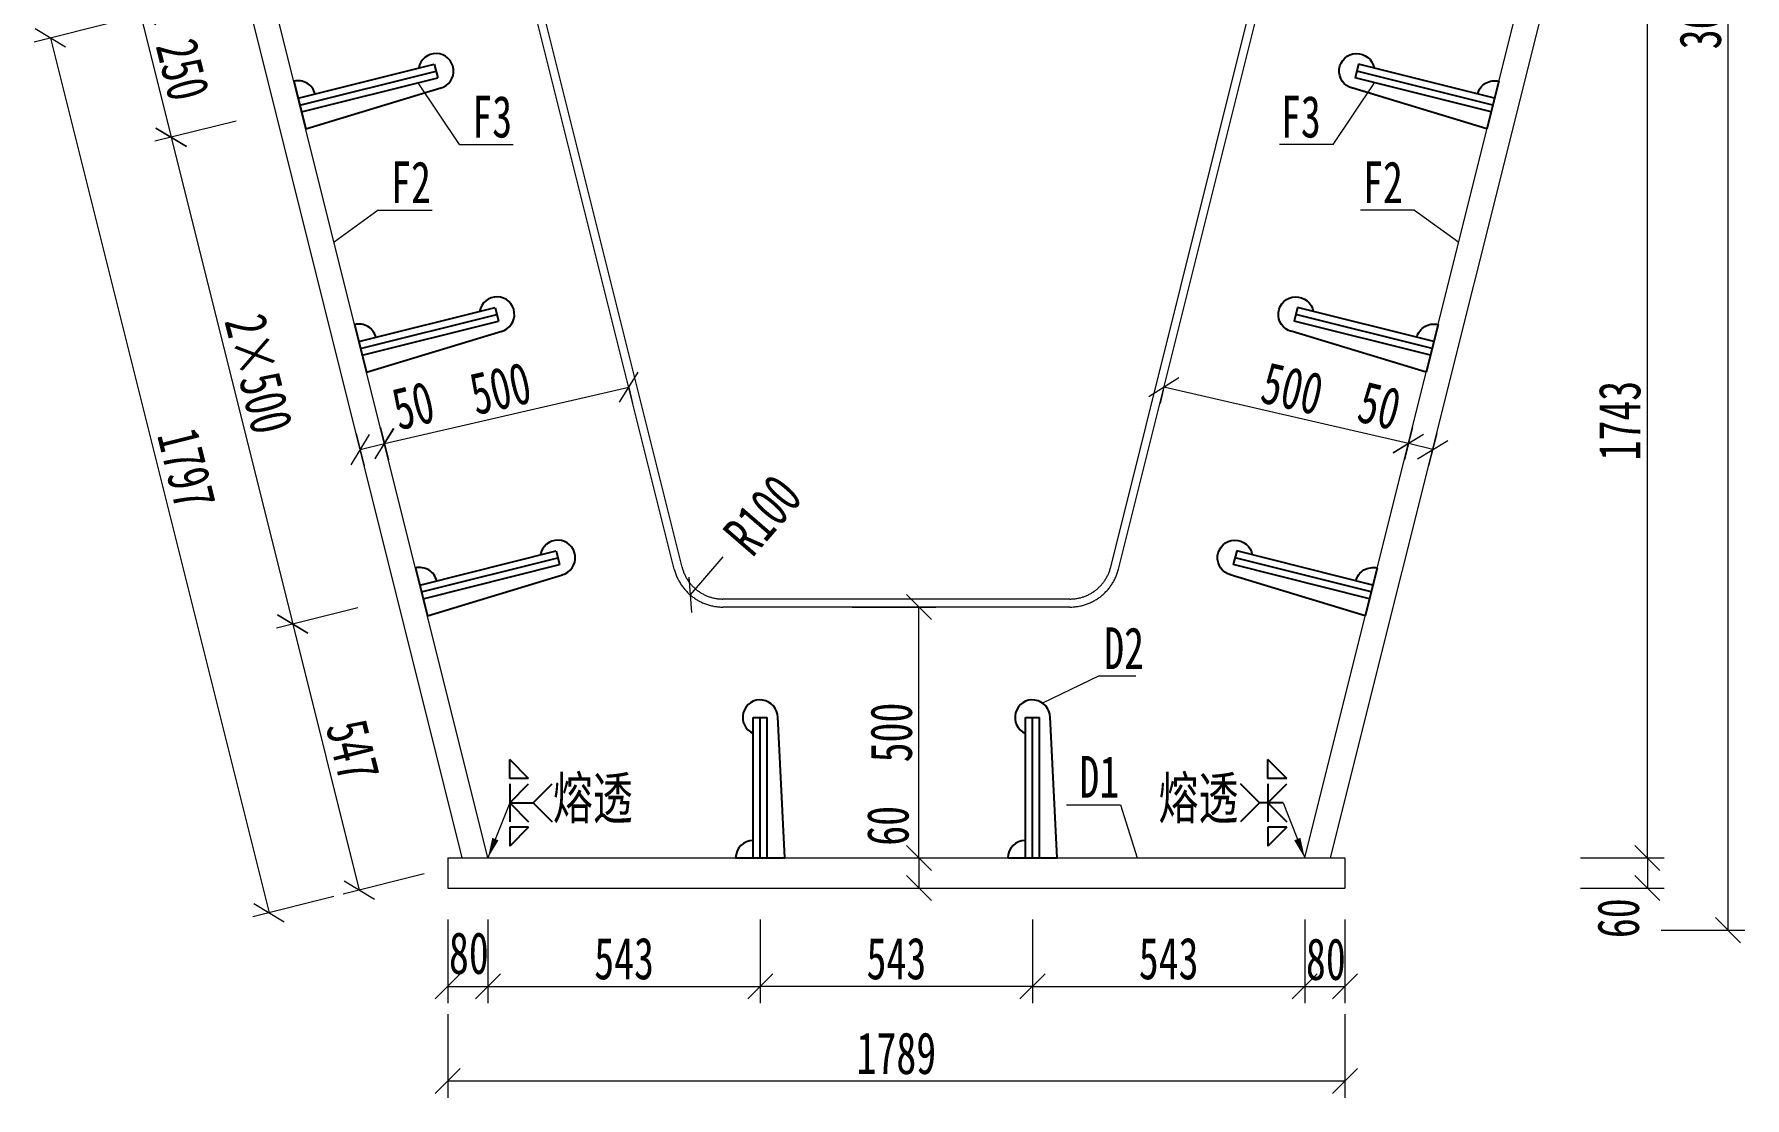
# Model space of a CAD drawing. Header units: millimetres. Extents: x -450182 to -147179, y 306993 to 695793.
# Drawn here: x -171639 to -168229, y 359262 to 361381 of the extents above; entities that cross this region are included whole.
import ezdxf

# ---------------------------------------------------------------- set-up
doc = ezdxf.new("R2010")
doc.units = ezdxf.units.MM
doc.header["$PDMODE"] = 34
doc.linetypes.add('CENTER2', pattern=[28.575, 19.05, -3.175, 3.175, -3.175])
doc.layers.get('Defpoints').update_dxf_attribs({"color": 8})
for name, color, linetype, lineweight in [('标注', 4, 'Continuous', 13), ('横隔板', 6, 'CENTER2', 18), ('细实线', 4, 'Continuous', 15), ('钢板粗线', 1, 'Continuous', 25)]:
    doc.layers.add(name, color=color, linetype=linetype, lineweight=lineweight)
doc.layers.add('焊缝', color=7, linetype='Continuous')
doc.styles.add('111', font='仿宋_GB2312.ttf', dxfattribs={"width": 0.7})
doc.styles.get("Standard").update_dxf_attribs({"font": '仿宋_GB2312.ttf'})
doc.dimstyles.new('200', dxfattribs={"dimscale": 0, "dimtxt": 2.5, "dimasz": 1.5, "dimexe": 1, "dimexo": 1, "dimgap": 0.4, "dimtad": 1, "dimdec": 0, "dimdsep": 46, "dimtxsty": '111', "dimblk": 'OBLIQUE', "dimcen": 0, "dimclrd": 256, "dimclre": 256, "dimclrt": 256, "dimadec": 1, "dimazin": 2, "dimtfac": 1, "dimtdec": 0, "dimtmove": 2, "dimatfit": 3, "dimfxl": 4, "dimfxlon": 1, "dimtolj": 1, "dimlwd": -1, "dimlwe": -1, "dimarcsym": 0})

# ---------------------------------------------------------------- blocks, each defined once
blk = doc.blocks.new('_Oblique')
at = {"color": 0, "linetype": 'ByBlock', "lineweight": -2}
blk.add_line((-0.5, -0.5), (0.5, 0.5), dxfattribs=at)
blk = doc.blocks.new('*D129')
at = {"layer": 'Defpoints', "color": 0, "transparency": 16777216}
for p in [(-170814.7, 359679.6), (-169026.2, 359679.6), (-170814.7, 359294.9)]:
    blk.add_point(p, dxfattribs=at)
at = {"layer": '细实线', "transparency": 16777216}
for p, q in [((-170814.7, 359428.3), (-170814.7, 359261.6)), ((-169026.2, 359428.3), (-169026.2, 359261.6)), ((-169026.2, 359294.9), (-170814.7, 359294.9))]:
    blk.add_line(p, q, dxfattribs=at)
at = {"layer": '细实线', "transparency": 16777216, "xscale": 49.99999999999995, "yscale": 49.99999999999995, "zscale": 49.99999999999995, "rotation": 180}
blk.add_blockref('_Oblique', (-170814.7, 359294.9), dxfattribs=at)
at = {"layer": '细实线', "transparency": 16777216, "xscale": 49.99999999999995, "yscale": 49.99999999999995, "zscale": 49.99999999999995}
blk.add_blockref('_Oblique', (-169026.2, 359294.9), dxfattribs=at)
at = {"layer": '细实线', "transparency": 16777216, "insert": (-169920.4, 359349.9), "char_height": 83.33, "attachment_point": 5, "style": '111'}
blk.add_mtext('\\A1;1789', dxfattribs=at)
blk = doc.blocks.new('*D130')
at = {"layer": 'Defpoints', "color": 0, "transparency": 16777216}
for p in [(-168670.4, 361482.6), (-168423.1, 361482.6), (-169106.2, 359739.6)]:
    blk.add_point(p, dxfattribs=at)
at = {"layer": '细实线', "transparency": 16777216}
for p, q in [((-168556.4, 361482.6), (-168389.7, 361482.6)), ((-168423.1, 359739.6), (-168423.1, 361482.6)), ((-168556.4, 359739.6), (-168389.7, 359739.6))]:
    blk.add_line(p, q, dxfattribs=at)
at = {"layer": '细实线', "transparency": 16777216, "xscale": 49.99999999999995, "yscale": 49.99999999999995, "zscale": 49.99999999999995}
for p, rotation in [((-168423.1, 361482.6), 90), ((-168423.1, 359739.6), 270)]:
    blk.add_blockref('_Oblique', p, dxfattribs=dict(at, rotation=rotation))
at = {"layer": '细实线', "transparency": 16777216, "insert": (-168478.1, 360611.1), "char_height": 83.33, "attachment_point": 5, "rotation": 90, "style": '111'}
blk.add_mtext('\\A1;1743', dxfattribs=at)
blk = doc.blocks.new('*D133')
at = {"layer": 'Defpoints', "color": 0, "transparency": 16777216}
for p in [(-169232.1, 359739.6), (-169232.1, 359679.6), (-168423.1, 359679.6)]:
    blk.add_point(p, dxfattribs=at)
at = {"layer": '细实线', "transparency": 16777216}
for p, q in [((-168556.4, 359739.6), (-168389.7, 359739.6)), ((-168423.1, 359739.6), (-168423.1, 359679.6)), ((-168556.4, 359679.6), (-168389.7, 359679.6))]:
    blk.add_line(p, q, dxfattribs=at)
at = {"layer": '细实线', "transparency": 16777216, "xscale": 49.99999999999995, "yscale": 49.99999999999995, "zscale": 49.99999999999995}
for p, rotation in [((-168423.1, 359739.6), 90), ((-168423.1, 359679.6), 270)]:
    blk.add_blockref('_Oblique', p, dxfattribs=dict(at, rotation=rotation))
at = {"layer": '细实线', "transparency": 16777216, "insert": (-168480.9, 359619.4), "char_height": 83.33, "attachment_point": 5, "rotation": 90, "style": '111'}
blk.add_mtext('\\A1;60', dxfattribs=at)
blk = doc.blocks.new('*D242')
at = {"layer": 'Defpoints', "color": 0, "transparency": 16777216}
for p in [(-170061.3, 359739.6), (-170061.3, 359679.6), (-169875.3, 359679.6)]:
    blk.add_point(p, dxfattribs=at)
at = {"layer": '细实线', "transparency": 16777216}
for p, q in [((-169925.3, 359739.6), (-169842, 359739.6)), ((-169875.3, 359739.6), (-169875.3, 359679.6)), ((-169925.3, 359679.6), (-169842, 359679.6))]:
    blk.add_line(p, q, dxfattribs=at)
at = {"layer": '细实线', "transparency": 16777216, "xscale": 50, "yscale": 50, "zscale": 50}
for p, rotation in [((-169875.3, 359739.6), 90), ((-169875.3, 359679.6), 270)]:
    blk.add_blockref('_Oblique', p, dxfattribs=dict(at, rotation=rotation))
at = {"layer": '细实线', "transparency": 16777216, "insert": (-169937, 359803.6), "char_height": 83.33, "attachment_point": 5, "rotation": 90, "style": '111'}
blk.add_mtext('\\A1;60', dxfattribs=at)
blk = doc.blocks.new('28-280加劲 有过焊孔')
at = {"layer": 'Defpoints'}
blk.add_line((0, 0), (0, -280), dxfattribs=at)
at = {"layer": '钢板粗线'}
for p, q in [((49, 0), (-49, 0)), ((-49, 0), (-35, -281.2)), ((-14, 0), (-14, -280)), ((14, 0), (14, -280)), ((14, -280), (-14, -280))]:
    blk.add_line(p, q, dxfattribs=at)
for centre, start, end in [((14, 0), 270, 0), ((0, -280), 180, 66.4218)]:
    blk.add_arc(centre, 35, start, end, dxfattribs=at)
blk = doc.blocks.new('*D243')
at = {"layer": 'Defpoints', "color": 0, "transparency": 16777216}
for p in [(-170061.3, 360239.6), (-169875.3, 360239.6), (-170061.3, 359739.6)]:
    blk.add_point(p, dxfattribs=at)
at = {"layer": '细实线', "transparency": 16777216}
for p, q in [((-170008.6, 360239.6), (-169842, 360239.6)), ((-169875.3, 359739.6), (-169875.3, 360239.6)), ((-170008.6, 359739.6), (-169842, 359739.6))]:
    blk.add_line(p, q, dxfattribs=at)
at = {"layer": '细实线', "transparency": 16777216, "xscale": 49.99999999999995, "yscale": 49.99999999999995, "zscale": 49.99999999999995}
for p, rotation in [((-169875.3, 360239.6), 90), ((-169875.3, 359739.6), 270)]:
    blk.add_blockref('_Oblique', p, dxfattribs=dict(at, rotation=rotation))
at = {"layer": '细实线', "transparency": 16777216, "insert": (-169930.3, 359989.6), "char_height": 83.33, "attachment_point": 5, "rotation": 90, "style": '111'}
blk.add_mtext('\\A1;500', dxfattribs=at)
blk = doc.blocks.new('*D268')
at = {"layer": 'Defpoints', "color": 0, "transparency": 16777216}
for p in [(-171005.7, 360617.7), (-170957.2, 360629.8), (-170941.1, 360565.4)]:
    blk.add_point(p, dxfattribs=at)
at = {"layer": '细实线', "transparency": 16777216}
for p, q in [((-170997.6, 360585.3), (-170981.5, 360521)), ((-170949.1, 360597.5), (-170933, 360533.1)), ((-170989.6, 360553.3), (-170941.1, 360565.4))]:
    blk.add_line(p, q, dxfattribs=at)
at = {"layer": '细实线', "transparency": 16777216, "xscale": 50, "yscale": 50, "zscale": 50}
for p, rotation in [((-170989.6, 360553.3), 194.036243467983), ((-170941.1, 360565.4), 14.0362434679831)]:
    blk.add_blockref('_Oblique', p, dxfattribs=dict(at, rotation=rotation))
at = {"layer": '细实线', "transparency": 16777216, "insert": (-170883.6, 360640.9), "char_height": 83.33, "attachment_point": 5, "rotation": 14.0362, "style": '111'}
blk.add_mtext('\\A1;50', dxfattribs=at)
blk = doc.blocks.new('*D269')
at = {"layer": 'Defpoints', "color": 0, "transparency": 16777216}
for p in [(-170453.8, 360677.6), (-170453.8, 360677.6), (-170941.1, 360565.4)]:
    blk.add_point(p, dxfattribs=at)
at = {"layer": '细实线', "transparency": 16777216}
for p, q in [((-170941.1, 360565.4), (-170453.8, 360677.6)), ((-170453.8, 360677.6), (-170446.3, 360645.2)), ((-170941.1, 360565.4), (-170933.6, 360532.9))]:
    blk.add_line(p, q, dxfattribs=at)
at = {"layer": '细实线', "transparency": 16777216, "xscale": 49.99999999999995, "yscale": 49.99999999999995, "zscale": 49.99999999999995}
for p, rotation in [((-170453.8, 360677.6), 12.96835981624761), ((-170941.1, 360565.4), 192.9683598162476)]:
    blk.add_blockref('_Oblique', p, dxfattribs=dict(at, rotation=rotation))
at = {"layer": '细实线', "transparency": 16777216, "insert": (-170709.8, 360675.1), "char_height": 83.33, "attachment_point": 5, "rotation": 12.9684, "style": '111'}
blk.add_mtext('\\A1;500', dxfattribs=at)
blk = doc.blocks.new('*D272')
at = {"layer": 'Defpoints', "color": 0, "transparency": 16777216}
for p in [(-168883.6, 360629.8), (-168835.1, 360617.7), (-168899.7, 360565.4)]:
    blk.add_point(p, dxfattribs=at)
at = {"layer": '细实线', "transparency": 16777216}
for p, q in [((-168891.7, 360597.5), (-168907.8, 360533.1)), ((-168843.2, 360585.3), (-168859.3, 360521)), ((-168851.2, 360553.3), (-168899.7, 360565.4))]:
    blk.add_line(p, q, dxfattribs=at)
at = {"layer": '细实线', "transparency": 16777216, "xscale": 50, "yscale": 50, "zscale": 50}
for p, rotation in [((-168899.7, 360565.4), 165.9637565320169), ((-168851.2, 360553.3), 345.9637565320169)]:
    blk.add_blockref('_Oblique', p, dxfattribs=dict(at, rotation=rotation))
at = {"layer": '细实线', "transparency": 16777216, "insert": (-168957.2, 360640.9), "char_height": 83.33, "attachment_point": 5, "rotation": 345.9638, "style": '111'}
blk.add_mtext('\\A1;50', dxfattribs=at)
blk = doc.blocks.new('*D273')
at = {"layer": 'Defpoints', "color": 0, "transparency": 16777216}
for p in [(-169387, 360677.6), (-169387, 360677.6), (-168899.7, 360565.4)]:
    blk.add_point(p, dxfattribs=at)
at = {"layer": '细实线', "transparency": 16777216}
for p, q in [((-169387, 360677.6), (-169394.5, 360645.2)), ((-168899.7, 360565.4), (-169387, 360677.6)), ((-168899.7, 360565.4), (-168907.2, 360532.9))]:
    blk.add_line(p, q, dxfattribs=at)
at = {"layer": '细实线', "transparency": 16777216, "xscale": 49.99999999999995, "yscale": 49.99999999999995, "zscale": 49.99999999999995}
for p, rotation in [((-169387, 360677.6), 167.0316401837524), ((-168899.7, 360565.4), 347.0316401837524)]:
    blk.add_blockref('_Oblique', p, dxfattribs=dict(at, rotation=rotation))
at = {"layer": '细实线', "transparency": 16777216, "insert": (-169131, 360675.1), "char_height": 83.33, "attachment_point": 5, "rotation": 347.0316, "style": '111'}
blk.add_mtext('\\A1;500', dxfattribs=at)
blk = doc.blocks.new('*D299')
at = {"layer": 'Defpoints', "color": 0, "transparency": 16777216}
for p in [(-171170.4, 361482.6), (-171109.8, 361240), (-171366.2, 361175.9)]:
    blk.add_point(p, dxfattribs=at)
at = {"layer": '标注', "transparency": 16777216}
for p, q in [((-171297.5, 361450.8), (-171459.2, 361410.4)), ((-171426.9, 361418.5), (-171366.2, 361175.9)), ((-171236.9, 361208.3), (-171398.6, 361167.8))]:
    blk.add_line(p, q, dxfattribs=at)
at = {"layer": '标注', "transparency": 16777216, "xscale": 50, "yscale": 50, "zscale": 50}
for p, rotation in [((-171426.9, 361418.5), 104.0362434683212), ((-171366.2, 361175.9), 284.0362434683212)]:
    blk.add_blockref('_Oblique', p, dxfattribs=dict(at, rotation=rotation))
at = {"layer": '标注', "transparency": 16777216, "insert": (-171343.2, 361310.5), "char_height": 83.33, "attachment_point": 5, "rotation": 284.0362, "style": '111'}
blk.add_mtext('\\A1;250', dxfattribs=at)
blk = doc.blocks.new('*D300')
at = {"layer": 'Defpoints', "color": 0, "transparency": 16777216}
for p in [(-171109.8, 361240), (-170867.2, 360269.9), (-171123.7, 360205.8)]:
    blk.add_point(p, dxfattribs=at)
at = {"layer": '标注', "transparency": 16777216}
for p, q in [((-171236.9, 361208.3), (-171398.6, 361167.8)), ((-171366.2, 361175.9), (-171123.7, 360205.8)), ((-170994.3, 360238.1), (-171156, 360197.7))]:
    blk.add_line(p, q, dxfattribs=at)
at = {"layer": '标注', "transparency": 16777216, "xscale": 50, "yscale": 50, "zscale": 50}
for p, rotation in [((-171366.2, 361175.9), 104.036243467687), ((-171123.7, 360205.8), 284.0362434676871)]:
    blk.add_blockref('_Oblique', p, dxfattribs=dict(at, rotation=rotation))
at = {"layer": '标注', "transparency": 16777216, "insert": (-171191.6, 360704.2), "char_height": 83.33, "attachment_point": 5, "rotation": 284.0362, "style": '111'}
blk.add_mtext('\\A1;2×500', dxfattribs=at)
blk = doc.blocks.new('*D319')
at = {"layer": 'Defpoints', "color": 0, "transparency": 16777216}
for p in [(-170814.7, 359739.6), (-170734.7, 359739.6), (-170734.7, 359483.7)]:
    blk.add_point(p, dxfattribs=at)
at = {"layer": '细实线', "transparency": 16777216}
for p, q in [((-170814.7, 359617), (-170814.7, 359450.3)), ((-170734.7, 359617), (-170734.7, 359450.3)), ((-170814.7, 359483.7), (-170734.7, 359483.7))]:
    blk.add_line(p, q, dxfattribs=at)
at = {"layer": '细实线', "transparency": 16777216, "xscale": 49.99999999999995, "yscale": 49.99999999999995, "zscale": 49.99999999999995, "rotation": 180}
blk.add_blockref('_Oblique', (-170814.7, 359483.7), dxfattribs=at)
at = {"layer": '细实线', "transparency": 16777216, "xscale": 49.99999999999995, "yscale": 49.99999999999995, "zscale": 49.99999999999995}
blk.add_blockref('_Oblique', (-170734.7, 359483.7), dxfattribs=at)
at = {"layer": '细实线', "transparency": 16777216, "insert": (-170772.7, 359549.5), "char_height": 83.33, "attachment_point": 5, "style": '111'}
blk.add_mtext('\\A1;80', dxfattribs=at)
blk = doc.blocks.new('*D318')
at = {"layer": 'Defpoints', "color": 0, "transparency": 16777216}
for p in [(-170734.7, 359739.6), (-170191.8, 359739.6), (-170191.8, 359483.7)]:
    blk.add_point(p, dxfattribs=at)
at = {"layer": '细实线', "transparency": 16777216}
for p, q in [((-170734.7, 359617), (-170734.7, 359450.3)), ((-170191.8, 359617), (-170191.8, 359450.3)), ((-170734.7, 359483.7), (-170191.8, 359483.7))]:
    blk.add_line(p, q, dxfattribs=at)
at = {"layer": '细实线', "transparency": 16777216, "xscale": 49.99999999999995, "yscale": 49.99999999999995, "zscale": 49.99999999999995, "rotation": 180}
blk.add_blockref('_Oblique', (-170734.7, 359483.7), dxfattribs=at)
at = {"layer": '细实线', "transparency": 16777216, "xscale": 49.99999999999995, "yscale": 49.99999999999995, "zscale": 49.99999999999995}
blk.add_blockref('_Oblique', (-170191.8, 359483.7), dxfattribs=at)
at = {"layer": '细实线', "transparency": 16777216, "insert": (-170463.2, 359538.7), "char_height": 83.33, "attachment_point": 5, "style": '111'}
blk.add_mtext('\\A1;543', dxfattribs=at)
blk = doc.blocks.new('*D328')
at = {"layer": 'Defpoints', "color": 0, "transparency": 16777216}
for p in [(-169649, 359756.4), (-169106.2, 359756.4), (-169106.2, 359483.7)]:
    blk.add_point(p, dxfattribs=at)
at = {"layer": '细实线', "transparency": 16777216}
for p, q in [((-169649, 359617), (-169649, 359450.3)), ((-169106.2, 359617), (-169106.2, 359450.3)), ((-169649, 359483.7), (-169106.2, 359483.7))]:
    blk.add_line(p, q, dxfattribs=at)
at = {"layer": '细实线', "transparency": 16777216, "xscale": 50.00000000000004, "yscale": 50.00000000000004, "zscale": 50.00000000000004, "rotation": 180}
blk.add_blockref('_Oblique', (-169649, 359483.7), dxfattribs=at)
at = {"layer": '细实线', "transparency": 16777216, "xscale": 50.00000000000004, "yscale": 50.00000000000004, "zscale": 50.00000000000004}
blk.add_blockref('_Oblique', (-169106.2, 359483.7), dxfattribs=at)
at = {"layer": '细实线', "transparency": 16777216, "insert": (-169377.6, 359538.7), "char_height": 83.33, "attachment_point": 5, "style": '111'}
blk.add_mtext('\\A1;543', dxfattribs=at)
blk = doc.blocks.new('*D329')
at = {"layer": 'Defpoints', "color": 0, "transparency": 16777216}
for p in [(-169106.2, 359756.4), (-169026.2, 359756.4), (-169026.2, 359483.7)]:
    blk.add_point(p, dxfattribs=at)
at = {"layer": '细实线', "transparency": 16777216}
for p, q in [((-169106.2, 359617), (-169106.2, 359450.3)), ((-169026.2, 359617), (-169026.2, 359450.3)), ((-169106.2, 359483.7), (-169026.2, 359483.7))]:
    blk.add_line(p, q, dxfattribs=at)
at = {"layer": '细实线', "transparency": 16777216, "xscale": 50.00000000000004, "yscale": 50.00000000000004, "zscale": 50.00000000000004, "rotation": 180}
blk.add_blockref('_Oblique', (-169106.2, 359483.7), dxfattribs=at)
at = {"layer": '细实线', "transparency": 16777216, "xscale": 50.00000000000004, "yscale": 50.00000000000004, "zscale": 50.00000000000004}
blk.add_blockref('_Oblique', (-169026.2, 359483.7), dxfattribs=at)
at = {"layer": '细实线', "transparency": 16777216, "insert": (-169064.2, 359537.4), "char_height": 83.33, "attachment_point": 5, "style": '111'}
blk.add_mtext('\\A1;80', dxfattribs=at)
blk = doc.blocks.new('*D362')
at = {"layer": 'Defpoints', "color": 0, "transparency": 16777216}
for p in [(-170266.2, 360339.6), (-170331.6, 360263.9)]:
    blk.add_point(p, dxfattribs=at)
at = {"layer": '标注', "transparency": 16777216}
blk.add_line((-170266.2, 360339.6), (-170331.6, 360263.9), dxfattribs=at)
at = {"layer": '标注', "transparency": 16777216, "xscale": 50, "yscale": 50, "zscale": 50, "rotation": 229.1488199984317}
blk.add_blockref('_Oblique', (-170331.6, 360263.9), dxfattribs=at)
at = {"layer": '标注', "transparency": 16777216, "insert": (-170186.8, 360423.2), "char_height": 83.33, "attachment_point": 5, "rotation": 49.1488, "style": '111'}
blk.add_mtext('\\A1;R100', dxfattribs=at)
blk = doc.blocks.new('*D363')
at = {"layer": 'Defpoints', "color": 0, "transparency": 16777216}
for p in [(-170191.8, 359739.6), (-169649, 359739.6), (-170191.8, 359483.7)]:
    blk.add_point(p, dxfattribs=at)
at = {"layer": '标注', "transparency": 16777216}
for p, q in [((-170191.8, 359617), (-170191.8, 359450.3)), ((-169649, 359617), (-169649, 359450.3)), ((-169649, 359483.7), (-170191.8, 359483.7))]:
    blk.add_line(p, q, dxfattribs=at)
at = {"layer": '标注', "transparency": 16777216, "xscale": 50, "yscale": 50, "zscale": 50, "rotation": 180}
blk.add_blockref('_Oblique', (-170191.8, 359483.7), dxfattribs=at)
at = {"layer": '标注', "transparency": 16777216, "xscale": 50, "yscale": 50, "zscale": 50}
blk.add_blockref('_Oblique', (-169649, 359483.7), dxfattribs=at)
at = {"layer": '标注', "transparency": 16777216, "insert": (-169920.4, 359538.7), "char_height": 83.33, "attachment_point": 5, "style": '111'}
blk.add_mtext('\\A1;543', dxfattribs=at)
blk = doc.blocks.new('*D367')
at = {"layer": 'Defpoints', "color": 0, "transparency": 16777216}
for p in [(-171170.4, 361482.6), (-170734.7, 359739.6), (-171171.1, 359630.5)]:
    blk.add_point(p, dxfattribs=at)
at = {"layer": '标注', "transparency": 16777216}
for p, q in [((-171477.5, 361405.8), (-171639.2, 361365.4)), ((-171606.9, 361373.5), (-171171.1, 359630.5)), ((-171041.8, 359662.8), (-171203.5, 359622.4))]:
    blk.add_line(p, q, dxfattribs=at)
at = {"layer": '标注', "transparency": 16777216, "xscale": 50, "yscale": 50, "zscale": 50}
for p, rotation in [((-171606.9, 361373.5), 104.0362434679265), ((-171171.1, 359630.5), 284.0362434679265)]:
    blk.add_blockref('_Oblique', p, dxfattribs=dict(at, rotation=rotation))
at = {"layer": '标注', "transparency": 16777216, "insert": (-171335.6, 360515.3), "char_height": 83.33, "attachment_point": 5, "rotation": 284.0362, "style": '111'}
blk.add_mtext('\\A1;1797', dxfattribs=at)
blk = doc.blocks.new('*D368')
at = {"layer": 'Defpoints', "color": 0, "transparency": 16777216}
for p in [(-170867.2, 360269.9), (-170734.7, 359739.6), (-170991.1, 359675.5)]:
    blk.add_point(p, dxfattribs=at)
at = {"layer": '标注', "transparency": 16777216}
for p, q in [((-170994.3, 360238.1), (-171156, 360197.7)), ((-171123.7, 360205.8), (-170991.1, 359675.5)), ((-170861.7, 359707.8), (-171023.4, 359667.4))]:
    blk.add_line(p, q, dxfattribs=at)
at = {"layer": '标注', "transparency": 16777216, "xscale": 50, "yscale": 50, "zscale": 50}
for p, rotation in [((-171123.7, 360205.8), 104.0362434649478), ((-170991.1, 359675.5), 284.0362434649478)]:
    blk.add_blockref('_Oblique', p, dxfattribs=dict(at, rotation=rotation))
at = {"layer": '标注', "transparency": 16777216, "insert": (-171004, 359954), "char_height": 83.33, "attachment_point": 5, "rotation": 284.0362, "style": '111'}
blk.add_mtext('\\A1;547', dxfattribs=at)
blk = doc.blocks.new('*D609')
at = {"layer": 'Defpoints', "color": 0, "transparency": 16777216}
for p in [(-169030.4, 363265.6), (-168262.3, 363265.6), (-169030.4, 359595.6)]:
    blk.add_point(p, dxfattribs=at)
at = {"layer": '细实线', "transparency": 16777216}
for p, q in [((-168395.6, 363265.6), (-168228.9, 363265.6)), ((-168262.3, 359595.6), (-168262.3, 363265.6)), ((-168395.6, 359595.6), (-168228.9, 359595.6))]:
    blk.add_line(p, q, dxfattribs=at)
at = {"layer": '细实线', "transparency": 16777216, "xscale": 49.99999999999995, "yscale": 49.99999999999995, "zscale": 49.99999999999995}
for p, rotation in [((-168262.3, 363265.6), 90), ((-168262.3, 359595.6), 270)]:
    blk.add_blockref('_Oblique', p, dxfattribs=dict(at, rotation=rotation))
at = {"layer": '细实线', "transparency": 16777216, "insert": (-168317.3, 361430.6), "char_height": 83.33, "attachment_point": 5, "rotation": 90, "style": '111'}
blk.add_mtext('\\A1;3670', dxfattribs=at)

msp = doc.modelspace()

# ---------------------------------------------------------------- linework, layer by layer
at = {"layer": '标注'}
msp.add_line((-169515.9, 360102.5), (-169628.8, 360048.1), dxfattribs=at)
at = {"layer": '横隔板', "color": 2, "ltscale": 550}
for p, q in [((-170786.2, 359739.6), (-171221.9, 361482.6)), ((-170734.7, 359739.6), (-171170.4, 361482.6)), ((-169106.2, 359739.6), (-168670.4, 361482.6)), ((-169054.6, 359739.6), (-168618.9, 361482.6)), ((-170363.2, 360315.3), (-170642.9, 361434.1)), ((-170347.7, 360319.2), (-170627.4, 361437.9)), ((-169493.1, 360319.2), (-169213.4, 361437.9)), ((-169477.6, 360315.3), (-169197.9, 361434.1)), ((-169574.6, 360255.6), (-170266.2, 360255.6)), ((-169574.6, 360239.6), (-170266.2, 360239.6)), ((-170814.7, 359739.6), (-169026.2, 359739.6)), ((-170814.7, 359739.6), (-170814.7, 359679.6)), ((-169026.2, 359739.6), (-169026.2, 359679.6)), ((-170814.7, 359679.6), (-169026.2, 359679.6))]:
    msp.add_line(p, q, dxfattribs=at)
for centre, radius, start, end in [((-170266.2, 360339.6), 100, 194.0362, 270), ((-170266.2, 360339.6), 84, 194.0362, 270), ((-169574.6, 360339.6), 84, 270, 345.9638), ((-169574.6, 360339.6), 100, 270, 345.9638)]:
    msp.add_arc(centre, radius, start, end, dxfattribs=at)
at = {"layer": '焊缝', "color": 4}
for p, q in [((-170653.5, 359897.8), (-170691.3, 359935.6)), ((-170691.3, 359897.8), (-170691.3, 359935.6)), ((-169142, 359897.8), (-169179.8, 359935.6)), ((-169179.8, 359897.8), (-169179.8, 359935.6)), ((-170653.5, 359897.8), (-170691.3, 359897.8)), ((-170691.3, 359849.2), (-170653.5, 359887)), ((-170691.3, 359887), (-170691.3, 359811.4)), ((-170644.4, 359849.2), (-170606.6, 359887)), ((-169196.4, 359849.2), (-169234.2, 359887)), ((-169142, 359897.8), (-169179.8, 359897.8)), ((-169179.8, 359849.2), (-169142, 359887)), ((-169179.8, 359887), (-169179.8, 359811.4)), ((-170691.3, 359849.2), (-170644.4, 359849.2)), ((-170691.3, 359849.2), (-170653.5, 359811.4)), ((-170644.4, 359849.2), (-170606.6, 359811.4)), ((-169196.4, 359849.2), (-169234.2, 359811.4)), ((-169149.5, 359849.2), (-169196.4, 359849.2)), ((-169179.8, 359849.2), (-169142, 359811.4)), ((-170653.5, 359800.6), (-170691.3, 359800.6)), ((-170691.3, 359800.6), (-170691.3, 359762.8)), ((-170653.5, 359800.6), (-170691.3, 359762.8)), ((-169142, 359800.6), (-169179.8, 359800.6)), ((-169179.8, 359800.6), (-169179.8, 359762.8)), ((-169142, 359800.6), (-169179.8, 359762.8))]:
    msp.add_line(p, q, dxfattribs=at)
for points in [[(-170713.5, 359774.7), (-170726, 359779.7), (-170734.7, 359739.6)], [(-169127.3, 359774.7), (-169114.8, 359779.7), (-169106.2, 359739.6)]]:
    msp.add_solid(points, dxfattribs=at)
at = {"layer": '细实线'}
for p, q in [((-170791.4, 361161.2), (-170873.6, 361284.6)), ((-169049.4, 361161.2), (-168967.2, 361284.6)), ((-170791.4, 361161.2), (-170684.1, 361161.2)), ((-169049.4, 361161.2), (-169156.7, 361161.2)), ((-170953.3, 361030.5), (-171041.5, 360967)), ((-170953.3, 361030.5), (-170846, 361030.5)), ((-168887.5, 361030.5), (-168994.8, 361030.5)), ((-168887.5, 361030.5), (-168799.3, 360967)), ((-169515.9, 360102.5), (-169443.1, 360102.5)), ((-170691.3, 359849.2), (-170734.7, 359739.6)), ((-169581, 359845.4), (-169473.7, 359845.4)), ((-169473.7, 359845.4), (-169440.1, 359739.6)), ((-169149.5, 359849.2), (-169106.2, 359739.6))]:
    msp.add_line(p, q, dxfattribs=at)

# ---------------------------------------------------------------- block references
for p, rotation in [((-171109.8, 361240), 104.0362434683251), ((-170988.5, 360755), 104.0362434683251), ((-170867.2, 360269.9), 104.0362434683251), ((-170191.8, 359739.6), 180.0000000000342), ((-169649, 359739.6), 180.0000000000342)]:
    msp.add_blockref('28-280加劲 有过焊孔', p, dxfattribs=dict(at, rotation=rotation))
at = {"layer": '细实线', "xscale": -1, "rotation": 255.9637565316749}
for p in [(-168731, 361240), (-168852.3, 360755), (-168973.6, 360269.9)]:
    msp.add_blockref('28-280加劲 有过焊孔', p, dxfattribs=at)

# ---------------------------------------------------------------- texts
at = {"layer": '细实线', "width": 0.7}
for s, p in [('F3', (-170765.8, 361175.4)), ('F3', (-169153.6, 361175.4)), ('F2', (-170927.7, 361044.6)), ('F2', (-168990, 361044.6)), ('D2', (-169506, 360115.9)), ('D1', (-169555.4, 359859.6)), ('熔透', (-170605.2, 359817.6)), ('熔透', (-169397.7, 359817.6))]:
    msp.add_text(s, height=83.33, dxfattribs=at).set_placement(p)

# ---------------------------------------------------------------- dimensions: what is measured, and where the dimension line sits
at = {"layer": '标注'}
for p1, p2, distance, picture, middle in [((-171170.4, 361482.6), (-170734.7, 359739.6), -449.9, '*D367', (-171335.6, 360515.3)), ((-171170.4, 361482.6), (-171109.8, 361240), -264.3, '*D299', (-171343.2, 361310.5)), ((-170867.2, 360269.9), (-170734.7, 359739.6), -264.3, '*D368', (-171004, 359954))]:
    dim = msp.add_aligned_dim(p1=p1, p2=p2, distance=distance, dimstyle='200', override={"dimscale": 33.333333, "dimarcsym": 1}, dxfattribs=at)
    dim.commit()
    dim.dimension.update_dxf_attribs({"geometry": picture, "text_midpoint": middle})
dim = msp.add_aligned_dim(p1=(-171109.8, 361240), p2=(-170867.2, 360269.9), distance=-264.3, text='2×500', dimstyle='200', override={"dimscale": 33.333333, "dimarcsym": 1}, dxfattribs=at)
dim.commit()
dim.dimension.update_dxf_attribs({"geometry": '*D300', "text_midpoint": (-171191.6, 360704.2)})
dim = msp.add_radius_dim(center=(-170266.2, 360339.6), mpoint=(-170331.6, 360263.9), dimstyle='200', override={"dimscale": 33.333333, "dimarcsym": 1}, dxfattribs=at)
dim.commit()
dim.dimension.update_dxf_attribs({"geometry": '*D362', "text_midpoint": (-170186.8, 360423.2), "dimtype": 164})
dim = msp.add_linear_dim(base=(-170191.8, 359483.7), p1=(-169649, 359739.6), p2=(-170191.8, 359739.6), dimstyle='200', override={"dimscale": 33.333333, "dimarcsym": 1}, dxfattribs=at)
dim.commit()
dim.dimension.update_dxf_attribs({"geometry": '*D363', "text_midpoint": (-169920.4, 359538.7)})
at = {"layer": '细实线'}
for base, p1, p2, picture, middle in [((-168262.3, 363265.6), (-169030.4, 359595.6), (-169030.4, 363265.6), '*D609', (-168317.3, 361430.6)), ((-168423.1, 361482.6), (-169106.2, 359739.6), (-168670.4, 361482.6), '*D130', (-168478.1, 360611.1)), ((-169875.3, 360239.6), (-170061.3, 359739.6), (-170061.3, 360239.6), '*D243', (-169930.3, 359989.6))]:
    dim = msp.add_linear_dim(base=base, p1=p1, p2=p2, angle=90, dimstyle='200', override={"dimscale": 33.333333, "dimarcsym": 1}, dxfattribs=at)
    dim.commit()
    dim.dimension.update_dxf_attribs({"geometry": picture, "text_midpoint": middle})
for p1, p2, distance, picture, middle in [((-170941.1, 360565.4), (-170453.8, 360677.6), 0, '*D269', (-170709.8, 360675.1)), ((-168899.7, 360565.4), (-169387, 360677.6), 0, '*D273', (-169131, 360675.1)), ((-169649, 359756.4), (-169106.2, 359756.4), -272.7, '*D328', (-169377.6, 359538.7)), ((-170734.7, 359739.6), (-170191.8, 359739.6), -255.9, '*D318', (-170463.2, 359538.7)), ((-169026.1560666, 359679.5686059), (-170814.6560666, 359679.5686059), 384.6405414, '*D129', (-169920.4060666, 359349.9280645))]:
    dim = msp.add_aligned_dim(p1=p1, p2=p2, distance=distance, dimstyle='200', override={"dimscale": 33.333333, "dimarcsym": 1}, dxfattribs=at)
    dim.commit()
    dim.dimension.update_dxf_attribs({"geometry": picture, "text_midpoint": middle})
for base, p1, p2, angle, override, picture, middle, dimtype in [((-170941.1, 360565.4), (-171005.7, 360617.7), (-170957.2, 360629.8), 14.0362, {"dimscale": 33.333333, "dimfxl": 1.5, "dimarcsym": 1}, '*D268', (-170883.6, 360640.9), 161), ((-168899.7, 360565.4), (-168835.1, 360617.7), (-168883.6, 360629.8), 165.9638, {"dimscale": 33.333333, "dimfxl": 1.5, "dimarcsym": 1}, '*D272', (-168957.2, 360640.9), 161), ((-169875.3, 359679.6), (-170061.3, 359739.6), (-170061.3, 359679.6), 270, {"dimscale": 33.333333, "dimfxl": 1.5, "dimarcsym": 1}, '*D242', (-169937, 359803.6), 161), ((-168423.1, 359679.6), (-169232.1, 359739.6), (-169232.1, 359679.6), 90, {"dimscale": 33.333333, "dimarcsym": 1}, '*D133', (-168480.9, 359619.4), 160), ((-169026.2, 359483.7), (-169106.2, 359756.4), (-169026.2, 359756.4), 0, {"dimscale": 33.333333, "dimarcsym": 1}, '*D329', (-169064.2, 359537.4), 161), ((-170734.7, 359483.7), (-170814.7, 359739.6), (-170734.7, 359739.6), 360, {"dimscale": 33.333333, "dimarcsym": 1}, '*D319', (-170772.7, 359549.5), 161)]:
    dim = msp.add_linear_dim(base=base, p1=p1, p2=p2, angle=angle, dimstyle='200', override=override, dxfattribs=at)
    dim.commit()
    dim.dimension.update_dxf_attribs({"geometry": picture, "text_midpoint": middle, "dimtype": dimtype})

doc.saveas('drawing.dxf')
